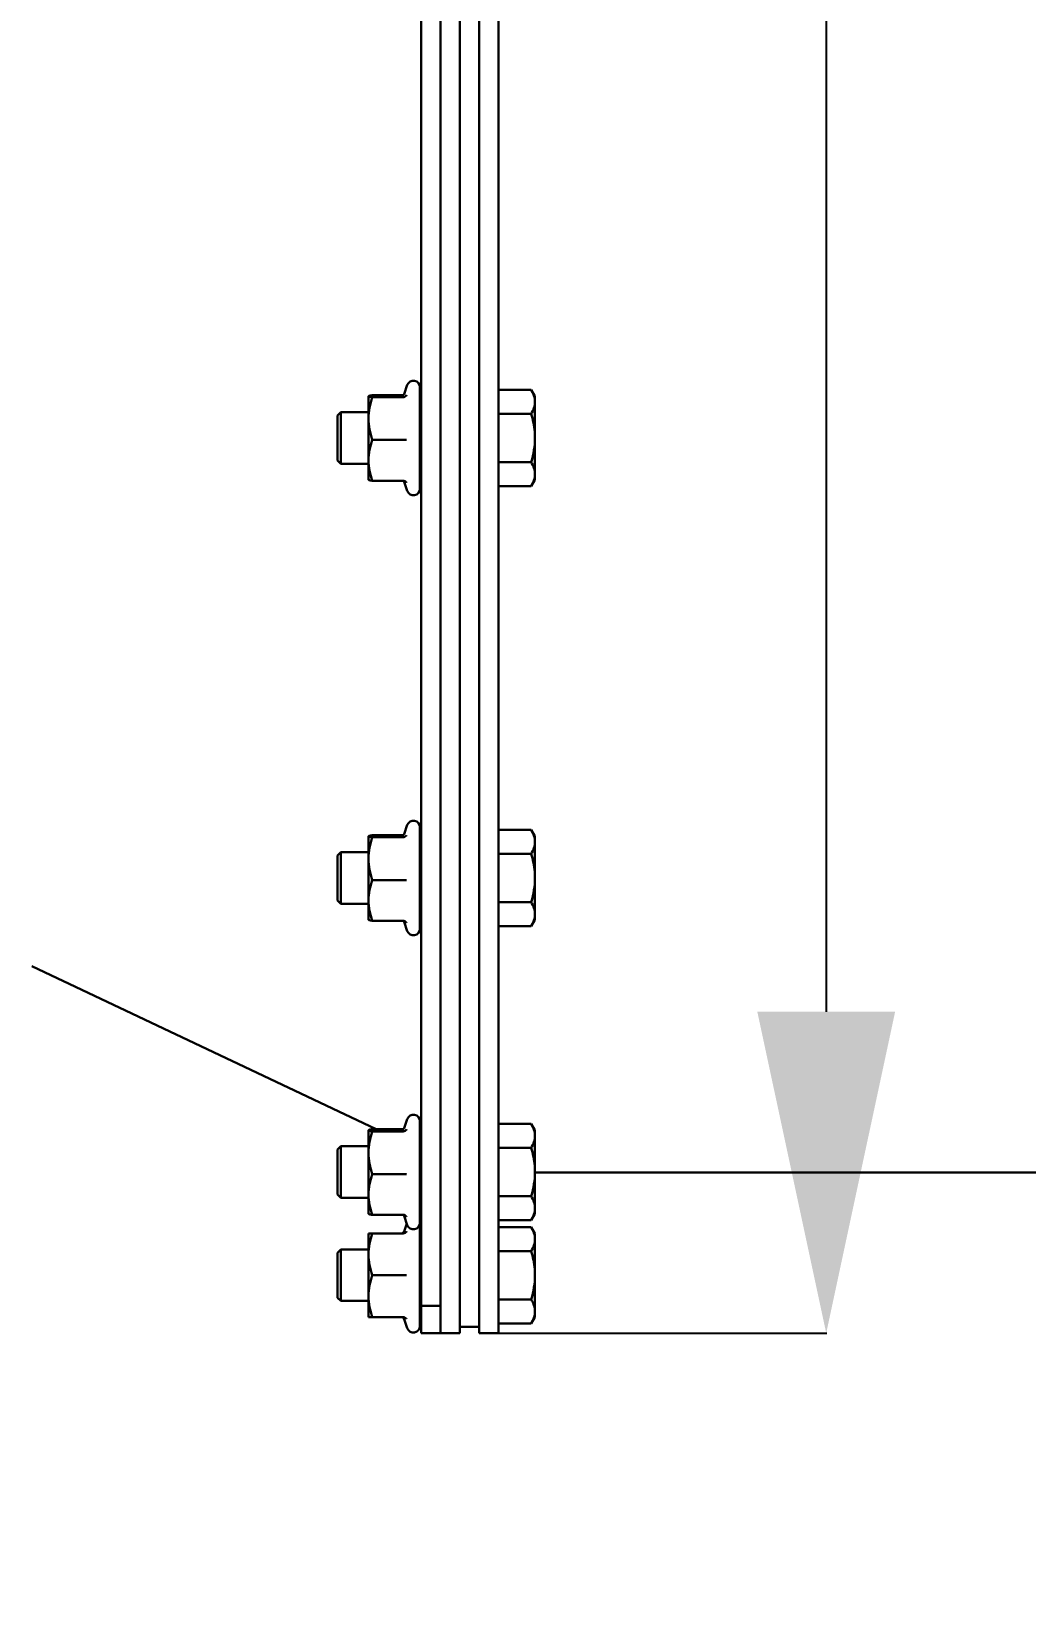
# Model space of a CAD drawing. Header units: millimetres. Extents: x 13935 to 21534, y -198 to 9202.
# Drawn here: x 19770.7 to 19925.1, y 7006.7 to 7253.6 of the extents above; entities that cross this region are included whole.
import ezdxf

# ---------------------------------------------------------------- set-up
doc = ezdxf.new("R2010")
doc.units = ezdxf.units.MM
doc.header["$LTSCALE"] = 326.7
doc.header["$PDMODE"] = 3
doc.header["$PDSIZE"] = 8
doc.layers.get('0').update_dxf_attribs({"linetype": 'CONTINUOUS'})
doc.layers.get('Defpoints').update_dxf_attribs({"linetype": 'CONTINUOUS'})
doc.styles.get("Standard").update_dxf_attribs({"font": 'calibri.ttf'})
doc.dimstyles.new('DIMSTYLE_1', dxfattribs={"dimtxt": 40, "dimasz": 35, "dimexe": 0.08, "dimexo": 1, "dimgap": 1, "dimtad": 1, "dimdsep": 46, "dimtxsty": 'Standard', "dimblk": '_FILLED', "dimblk1": '_FILLED', "dimblk2": '_FILLED', "dimcen": 0.09, "dimazin": 2, "dimtp": 0.01, "dimtm": 0.01, "dimtfac": 1, "dimtofl": 0, "dimtmove": 0, "dimatfit": 3, "dimldrblk": '_FILLED', "dimfxl": 1, "dimtolj": 1, "dimarcsym": 0})
doc.dimstyles.get("Standard").update_dxf_attribs({"dimtxt": 35, "dimasz": 35, "dimexe": 0.08, "dimexo": 1, "dimtad": 1, "dimdsep": 46, "dimtxsty": 'Standard', "dimblk": '_FILLED', "dimblk1": '_FILLED', "dimblk2": '_FILLED', "dimcen": 0.09, "dimazin": 2, "dimtol": 1, "dimtp": 0.01, "dimtm": 0.01, "dimtfac": 1, "dimtofl": 0, "dimtmove": 0, "dimatfit": 3, "dimldrblk": '_FILLED', "dimfxl": 1, "dimtolj": 1, "dimarcsym": 0})

# ---------------------------------------------------------------- blocks, each defined once
blk = doc.blocks.new('_FILLED')
at = {"color": 0, "linetype": 'ByBlock'}
blk.add_solid([(0, 0), (-1, 0.2143), (-1, -0.2143)], dxfattribs=at)
blk = doc.blocks.new('*D2246')
at = {"color": 0, "linetype": 'Continuous', "lineweight": -2}
for p, q in [((20377.22, 7181.89), (20377.22, 6881.92)), ((19665.22, 7096.89), (19665.22, 6881.92)), ((19700.22, 6882), (20342.22, 6882))]:
    blk.add_line(p, q, dxfattribs=at)
at = {"layer": 'Defpoints', "color": 0}
for p in [(20377.22, 7182.89), (19665.22, 7097.89), (20377.22, 6882)]:
    blk.add_point(p, dxfattribs=at)
at = {"color": 0, "linetype": 'ByBlock', "lineweight": -2, "xscale": 35, "yscale": 35, "zscale": 35, "rotation": 180}
blk.add_blockref('_FILLED', (19665.22, 6882), dxfattribs=at)
at = {"color": 0, "linetype": 'ByBlock', "lineweight": -2, "xscale": 35, "yscale": 35, "zscale": 35}
blk.add_blockref('_FILLED', (20377.22, 6882), dxfattribs=at)
at = {"color": 0, "lineweight": 30, "insert": (20028.53, 6936.33), "char_height": 40, "attachment_point": 2, "line_spacing_factor": 0.9}
blk.add_mtext('\\A1;\\A1;715', dxfattribs=at)
blk = doc.blocks.new('*D2249')
at = {"color": 0, "lineweight": -2}
for p, q in [((19894.2, 7491.18), (19894.2, 7541.18)), ((19894.2, 7541.18), (19944.2, 7541.18)), ((19840.22, 7491.18), (19894.28, 7491.18)), ((19894.2, 7441.18), (19894.2, 7101.17)), ((19840.22, 7051.17), (19894.28, 7051.17))]:
    blk.add_line(p, q, dxfattribs=at)
at = {"layer": 'Defpoints', "color": 0}
for p in [(19839.22, 7491.18), (19839.22, 7051.17), (19894.2, 7051.17)]:
    blk.add_point(p, dxfattribs=at)
at = {"color": 0, "linetype": 'ByBlock', "lineweight": -2, "xscale": 50, "yscale": 50, "zscale": 50}
for p, rotation in [((19894.2, 7491.18), 90), ((19894.2, 7051.17), 270)]:
    blk.add_blockref('_FILLED', p, dxfattribs=dict(at, rotation=rotation))
at = {"color": 0, "lineweight": 30, "insert": (19985.14, 7541.18), "char_height": 35, "attachment_point": 5}
blk.add_mtext('\\A1;\\A1;440', dxfattribs=at)

msp = doc.modelspace()

# ---------------------------------------------------------------- linework, layer by layer
at = {"color": 0, "linetype": 'Continuous', "lineweight": 30}
for p, q in [((19831.222, 7491.17139), (19831.222, 7051.17139)), ((19834.222, 7491.1709), (19834.222, 7051.17139)), ((19837.222, 7051.17139), (19837.222, 7491.1709)), ((19840.222, 7491.17599), (19840.222, 7051.16678)), ((19843.222, 7051.16678), (19843.222, 7491.17599)), ((19823.02477, 7196.9302), (19823.022, 7196.92016)), ((19823.022, 7196.92016), (19823.022, 7183.92518)), ((19823.60256, 7197.06759), (19828.40967, 7197.06759)), ((19823.60256, 7196.77274), (19828.41489, 7196.77274)), ((19828.54365, 7197.2588), (19828.54394, 7197.25957)), ((19828.54379, 7197.2598), (19829.05763, 7198.67155)), ((19831.022, 7182.52518), (19831.022, 7198.32518)), ((19831.11232, 7198.32518), (19831.022, 7198.32518)), ((19831.222, 7198.22454), (19831.022, 7198.22454)), ((19831.222, 7197.45439), (19831.022, 7197.45439)), ((19848.32145, 7197.93073), (19843.222, 7197.93073)), ((19848.902, 7196.92518), (19848.32148, 7197.93068)), ((19848.902, 7183.92518), (19848.902, 7196.92518)), ((19818.222, 7193.92518), (19818.722, 7194.42518)), ((19818.722, 7194.42518), (19818.722, 7186.42518)), ((19823.022, 7194.42518), (19818.722, 7194.42518)), ((19831.222, 7195.99617), (19831.022, 7195.99617)), ((19848.32145, 7194.17787), (19843.222, 7194.17787)), ((19818.222, 7193.92518), (19818.222, 7186.92518)), ((19831.222, 7193.99262), (19831.022, 7193.99262)), ((19823.60256, 7190.13034), (19828.41483, 7190.13033)), ((19831.222, 7191.63986), (19831.022, 7191.63986)), ((19818.222, 7186.92518), (19818.722, 7186.42518)), ((19831.222, 7189.16821), (19831.022, 7189.16821)), ((19831.222, 7186.81959), (19831.022, 7186.81959)), ((19823.022, 7186.42518), (19818.722, 7186.42518)), ((19831.222, 7184.82392), (19831.022, 7184.82392)), ((19848.32145, 7186.67232), (19843.222, 7186.67232)), ((19823.022, 7183.92518), (19823.0249, 7183.92016)), ((19823.60256, 7183.78278), (19828.41489, 7183.78278)), ((19828.54365, 7183.59155), (19828.54393, 7183.59079)), ((19828.54379, 7183.59057), (19829.05763, 7182.17881)), ((19831.222, 7183.37654), (19831.022, 7183.37654)), ((19831.222, 7182.61912), (19831.022, 7182.61912)), ((19848.32145, 7182.91963), (19843.222, 7182.91963)), ((19848.902, 7183.92518), (19848.32148, 7182.91968)), ((19828.54411, 7128.80734), (19829.05763, 7130.21823)), ((19823.022, 7128.46603), (19823.022, 7115.47185)), ((19823.60256, 7128.6249), (19828.41489, 7128.6249)), ((19823.60256, 7128.30716), (19828.41489, 7128.30715)), ((19828.54396, 7128.80628), (19828.54428, 7128.80712)), ((19831.022, 7114.07387), (19831.022, 7129.87185)), ((19831.10334, 7129.87185), (19831.022, 7129.87185)), ((19831.222, 7129.76734), (19831.022, 7129.76734)), ((19831.222, 7128.99002), (19831.022, 7128.99002)), ((19831.222, 7127.52571), (19831.022, 7127.52571)), ((19848.32145, 7129.47741), (19843.222, 7129.47741)), ((19848.902, 7128.47185), (19848.32148, 7129.47735)), ((19848.902, 7115.47185), (19848.902, 7128.47185)), ((19818.222, 7125.47185), (19818.722, 7125.97185)), ((19818.222, 7125.47185), (19818.222, 7118.47185)), ((19818.722, 7125.97185), (19818.722, 7117.97185)), ((19823.022, 7125.97185), (19818.722, 7125.97185)), ((19831.222, 7125.51776), (19831.022, 7125.51776)), ((19848.32145, 7125.72455), (19843.222, 7125.72455)), ((19831.222, 7123.1627), (19831.022, 7123.1627)), ((19823.60256, 7121.65412), (19828.41483, 7121.65411)), ((19831.222, 7120.69108), (19831.022, 7120.69108)), ((19818.222, 7118.47185), (19818.722, 7117.97185)), ((19823.022, 7117.97185), (19818.722, 7117.97185)), ((19831.222, 7118.34483), (19831.022, 7118.34483)), ((19848.32145, 7118.21899), (19843.222, 7118.21899)), ((19823.022, 7115.47185), (19823.02537, 7115.46602)), ((19823.60256, 7115.31881), (19828.41489, 7115.31881)), ((19831.222, 7116.35361), (19831.022, 7116.35361)), ((19848.902, 7115.47185), (19848.32148, 7114.46636)), ((19828.54396, 7115.13742), (19828.54428, 7115.13659)), ((19828.54411, 7115.13637), (19829.05763, 7113.72548)), ((19831.222, 7114.91235), (19831.022, 7114.91235)), ((19831.222, 7114.16212), (19831.022, 7114.16212)), ((19848.32145, 7114.4663), (19843.222, 7114.4663)), ((19770.6546, 7108.26628), (19824.23247, 7082.90076)), ((19828.54445, 7083.06846), (19828.5448, 7083.06942)), ((19828.5446, 7083.06963), (19829.05763, 7084.47918)), ((19831.022, 7068.33413), (19831.022, 7084.1328)), ((19831.08991, 7084.1328), (19831.022, 7084.1328)), ((19831.222, 7084.0227), (19831.022, 7084.0227)), ((19831.222, 7083.23527), (19831.022, 7083.23527)), ((19848.32145, 7083.73836), (19843.222, 7083.73836)), ((19848.902, 7082.7328), (19848.32148, 7083.7383)), ((19823.022, 7082.72573), (19823.022, 7069.7328)), ((19823.60256, 7082.90076), (19828.41489, 7082.90076)), ((19823.60256, 7082.5507), (19828.41489, 7082.5507)), ((19831.222, 7081.7624), (19831.022, 7081.7624)), ((19848.902, 7069.7328), (19848.902, 7082.7328)), ((19818.222, 7079.7328), (19818.722, 7080.2328)), ((19818.222, 7079.7328), (19818.222, 7072.7328)), ((19818.722, 7080.2328), (19818.722, 7072.2328)), ((19823.022, 7080.2328), (19818.722, 7080.2328)), ((19831.222, 7079.74825), (19831.022, 7079.74825)), ((19848.32145, 7079.9855), (19843.222, 7079.9855)), ((19823.60256, 7075.88275), (19828.41483, 7075.88275)), ((19831.222, 7077.38998), (19831.022, 7077.38998)), ((19949.28204, 7076.17205), (19848.902, 7076.17205)), ((19848.902, 7076.17139), (19949.28204, 7076.17139)), ((19831.222, 7074.91844), (19831.022, 7074.91844)), ((19818.222, 7072.7328), (19818.722, 7072.2328)), ((19823.022, 7072.2328), (19818.722, 7072.2328)), ((19831.222, 7072.57556), (19831.022, 7072.57556)), ((19848.32145, 7072.47994), (19843.222, 7072.47994)), ((19823.022, 7069.7328), (19823.02609, 7069.72572)), ((19823.60256, 7069.56485), (19828.41489, 7069.56485)), ((19828.46104, 7069.53766), (19828.43476, 7069.56406)), ((19828.54175, 7069.40383), (19828.53822, 7069.41323)), ((19828.54182, 7069.40362), (19829.05763, 7067.98643)), ((19828.54444, 7069.39713), (19828.5448, 7069.39619)), ((19831.222, 7070.59068), (19831.022, 7070.59068)), ((19831.222, 7069.15808), (19831.022, 7069.15808)), ((19831.222, 7068.41801), (19831.022, 7068.41801)), ((19848.32145, 7068.72725), (19843.222, 7068.72725)), ((19848.902, 7069.7328), (19848.32148, 7068.72731)), ((19823.022, 7066.67139), (19823.022, 7053.67139)), ((19823.022, 7066.67139), (19823.60256, 7066.67015)), ((19823.60256, 7066.67262), (19828.10173, 7066.67262)), ((19823.60256, 7066.67015), (19828.41489, 7066.67015)), ((19828.54182, 7067.00057), (19828.97914, 7068.2021)), ((19831.022, 7052.27139), (19831.022, 7068.07139)), ((19831.19315, 7068.07139), (19831.022, 7068.07139)), ((19831.222, 7068.01379), (19831.022, 7068.01379)), ((19831.222, 7067.33571), (19831.022, 7067.33571)), ((19831.222, 7065.95634), (19831.022, 7065.95634)), ((19848.32145, 7067.67694), (19843.222, 7067.67694)), ((19848.902, 7066.67139), (19848.32148, 7067.67688)), ((19848.902, 7053.67139), (19848.902, 7066.67139)), ((19818.222, 7063.67139), (19818.722, 7064.17139)), ((19818.222, 7063.67139), (19818.222, 7056.67139)), ((19818.722, 7064.17139), (19818.722, 7056.17139)), ((19823.022, 7064.17139), (19818.722, 7064.17139)), ((19831.222, 7064.0107), (19831.022, 7064.0107)), ((19848.32145, 7063.92408), (19843.222, 7063.92408)), ((19831.222, 7061.68924), (19831.022, 7061.68924)), ((19823.60256, 7060.16892), (19828.41483, 7060.16892)), ((19831.222, 7059.2192), (19831.022, 7059.2192)), ((19818.222, 7056.67139), (19818.722, 7056.17139)), ((19823.022, 7056.17139), (19818.722, 7056.17139)), ((19831.222, 7056.84236), (19831.022, 7056.84236)), ((19848.32145, 7056.41852), (19843.222, 7056.41852)), ((19823.60256, 7053.67015), (19823.022, 7053.67139)), ((19823.60256, 7053.67015), (19828.41489, 7053.67015)), ((19828.41601, 7053.67017), (19828.41478, 7053.67016)), ((19831.222, 7054.7914), (19831.022, 7054.7914)), ((19834.222, 7055.39862), (19831.222, 7055.39862)), ((19848.902, 7053.67139), (19848.32148, 7052.66589)), ((19828.54182, 7053.3422), (19829.05763, 7051.92501)), ((19831.222, 7053.26706), (19831.022, 7053.26706)), ((19831.222, 7052.41857), (19831.022, 7052.41857)), ((19831.02404, 7052.28763), (19831.022, 7052.28787)), ((19831.19315, 7052.27139), (19831.022, 7052.27139)), ((19831.222, 7051.17139), (19837.222, 7051.17139)), ((19840.222, 7052.17139), (19837.222, 7052.17139)), ((19840.222, 7051.16678), (19843.222, 7051.16678)), ((19848.32145, 7052.66583), (19843.222, 7052.66583))]:
    msp.add_line(p, q, dxfattribs=at)
for points in [[(19828.35534, 7197.03162), (19828.35502, 7197.03148), (19828.35649, 7197.03217), (19828.36009, 7197.03398), (19828.36588, 7197.03712), (19828.3748, 7197.0424), (19828.38642, 7197.04998), (19828.40065, 7197.06026), (19828.41858, 7197.07482), (19828.43949, 7197.09423), (19828.46239, 7197.11894), (19828.48711, 7197.15066), (19828.51212, 7197.19017), (19828.53503, 7197.23687), (19828.54365, 7197.2588)], [(19828.54365, 7183.59155), (19828.53503, 7183.61348), (19828.51212, 7183.66019), (19828.48711, 7183.69969), (19828.46239, 7183.73142), (19828.43948, 7183.75613), (19828.41857, 7183.77554), (19828.40966, 7183.78278)], [(19828.37097, 7128.58991), (19828.36933, 7128.5892), (19828.36803, 7128.58861), (19828.36905, 7128.58912), (19828.37247, 7128.59093), (19828.37926, 7128.59485), (19828.38896, 7128.60101), (19828.40152, 7128.60986), (19828.41819, 7128.62304), (19828.4382, 7128.64113), (19828.46059, 7128.66466), (19828.4854, 7128.69571), (19828.51098, 7128.73525), (19828.53462, 7128.78265), (19828.54396, 7128.80628)], [(19828.46059, 7115.27904), (19828.43819, 7115.30258), (19828.42048, 7115.31859)], [(19828.54396, 7115.13742), (19828.53462, 7115.16105), (19828.51098, 7115.20845), (19828.4854, 7115.24799), (19828.46059, 7115.27904)], [(19828.39522, 7082.86891), (19828.39289, 7082.86791), (19828.38786, 7082.86566), (19828.38541, 7082.86448), (19828.38564, 7082.86461), (19828.38952, 7082.86682), (19828.39656, 7082.87123), (19828.40676, 7082.87829), (19828.42147, 7082.88973), (19828.43987, 7082.90608), (19828.46105, 7082.92795), (19828.48527, 7082.95773), (19828.51082, 7082.99659), (19828.53467, 7083.04386), (19828.54445, 7083.06846)], [(19828.54444, 7069.39713), (19828.53467, 7069.42174), (19828.51081, 7069.46901), (19828.48527, 7069.50787), (19828.46104, 7069.53766)], [(19828.07195, 7066.67138), (19828.11315, 7066.67309), (19828.15437, 7066.67823), (19828.19515, 7066.68681), (19828.23473, 7066.69864), (19828.27303, 7066.71362), (19828.31056, 7066.73201), (19828.34706, 7066.7539), (19828.38187, 7066.77905), (19828.4148, 7066.80748), (19828.44532, 7066.83887), (19828.4731, 7066.87298), (19828.4981, 7066.90992), (19828.51996, 7066.94946), (19828.53822, 7066.99096), (19828.54175, 7067.00036)], [(19828.54175, 7053.34241), (19828.53822, 7053.35181), (19828.51996, 7053.39331), (19828.4981, 7053.43286), (19828.4731, 7053.46979), (19828.44532, 7053.5039), (19828.4148, 7053.53529), (19828.38187, 7053.56372), (19828.34706, 7053.58887), (19828.31056, 7053.61076), (19828.27303, 7053.62915), (19828.23473, 7053.64413), (19828.19515, 7053.65596), (19828.15437, 7053.66454), (19828.11315, 7053.66968), (19828.10173, 7053.67015)]]:
    msp.add_lwpolyline(points, dxfattribs=at)
for centre, radius, start, end in [((19830.00928, 7198.32518), 1.01272, 0, 160), ((19830.222, 7194.65909), 1, 0, 36.8698976), ((19829.72801, 7194.52706), 1.49394, 3.4769557, 3.7365306), ((19829.68211, 7194.52472), 1.5399, 359.9841978, 3.4604424), ((19830.222, 7192.8334), 1, 0, 36.8698976), ((19830.222, 7191.11443), 1, 0, 31.7147762), ((19830.00928, 7182.52518), 1.01272, 200, 0), ((19830.00928, 7129.87185), 1.01272, 0, 160), ((19828.41503, 7129.1205), 0.49561, 269.9711302, 270.626885), ((19830.222, 7126.18808), 1, 0, 36.8698976), ((19829.72417, 7126.05322), 1.49777, 3.4702081, 3.8916859), ((19829.67629, 7126.05076), 1.54572, 359.9842706, 3.4539179), ((19830.222, 7124.36257), 1, 0, 36.8698976), ((19830.222, 7122.64549), 1, 0, 31.1664123), ((19830.00928, 7114.07185), 1.01272, 200, 0), ((19830.00928, 7084.1328), 1.01272, 0, 160), ((19828.415, 7083.39914), 0.49839, 269.9749001, 272.2599674), ((19830.222, 7080.42406), 1, 0, 36.8698976), ((19830.222, 7078.59883), 1, 0, 36.8698976), ((19829.71877, 7080.28514), 1.50317, 3.4606669, 4.1092318), ((19829.6681, 7080.28251), 1.55391, 359.9843725, 3.4448033), ((19830.222, 7076.88444), 1, 0, 30.3880368), ((19830.00928, 7068.3328), 1.01272, 200, 0), ((19830.00928, 7068.07139), 1.01272, 0, 7.4203195), ((19830.222, 7064.63035), 1, 0, 36.8698976), ((19830.222, 7062.80386), 1, 0, 36.8698976), ((19829.80384, 7064.53331), 1.41811, 3.5663717, 3.911313), ((19829.75788, 7064.5309), 1.46413, 359.9832193, 3.5488852), ((19830.222, 7061.06213), 1, 0, 36.8698976), ((19829.96164, 7055.27734), 1.25586, 21.5966028, 32.3995333), ((19829.92304, 7055.26095), 1.29778, 18.091247, 21.6421204), ((19830.00928, 7052.27139), 1.01272, 200, 0)]:
    msp.add_arc(centre, radius, start, end, dxfattribs=at)
for points in [[(19823.022, 7196.92016), (19823.022, 7196.91295), (19823.02708, 7196.90606), (19823.03239, 7196.90118)], [(19831.21877, 7194.62442), (19831.20492, 7194.83656), (19831.14127, 7195.05509), (19831.022, 7195.23107)], [(19828.41481, 7183.78278), (19828.45373, 7183.7828), (19828.49286, 7183.77823), (19828.53081, 7183.7696)], [(19823.022, 7128.46603), (19823.022, 7128.45838), (19823.02695, 7128.45095), (19823.03239, 7128.44557)], [(19831.21849, 7126.15487), (19831.20412, 7126.36601), (19831.14054, 7126.58327), (19831.022, 7126.75858)], [(19828.41481, 7115.31881), (19828.45662, 7115.31883), (19828.49872, 7115.31356), (19828.53933, 7115.3036)], [(19823.022, 7082.72573), (19823.022, 7082.71746), (19823.0268, 7082.70929), (19823.03239, 7082.7032)], [(19831.21807, 7080.39286), (19831.203, 7080.60258), (19831.13952, 7080.81804), (19831.022, 7080.99239)], [(19828.41481, 7069.56485), (19828.46067, 7069.56487), (19828.5069, 7069.5585), (19828.55117, 7069.54655)], [(19831.08992, 7068.33281), (19831.06727, 7068.33281), (19831.04463, 7068.33336), (19831.022, 7068.33413)], [(19831.222, 7059.82533), (19831.222, 7060.1184), (19831.16106, 7060.42351), (19831.022, 7060.68148)]]:
    msp.add_open_spline(points, degree=3, dxfattribs=at)
for points, knots in [([(19823.60256, 7196.77274), (19823.4272, 7196.23512), (19823.13381, 7195.14287), (19823.022, 7194.01349), (19823.022, 7193.45154)], [0, 0, 0, 0, 0.501573751, 1, 1, 1, 1]), ([(19823.60256, 7197.06759), (19823.52725, 7197.05734), (19823.39313, 7197.03754), (19823.21575, 7197.00573), (19823.10105, 7196.97402), (19823.03577, 7196.94891), (19823.02492, 7196.9302)], [0, 0, 0, 0, 0.381015113, 0.682942944, 0.891609141, 1, 1, 1, 1]), ([(19823.03239, 7196.90118), (19823.05036, 7196.88473), (19823.11516, 7196.86153), (19823.23412, 7196.83116), (19823.40369, 7196.80116), (19823.53163, 7196.78239), (19823.60256, 7196.77274)], [0, 0, 0, 0, 0.124435496, 0.338499985, 0.634388668, 1, 1, 1, 1]), ([(19828.93588, 7197.11637), (19828.89473, 7197.02074), (19828.74845, 7196.84426), (19828.52753, 7196.77269), (19828.41476, 7196.77274)], [0, 0, 0, 0, 0.48002911, 1, 1, 1, 1]), ([(19831.222, 7197.71093), (19831.222, 7197.76624), (19831.18482, 7197.89164), (19831.0808, 7197.96756), (19831.022, 7197.99866)], [0, 0, 0, 0, 0.453989657, 1, 1, 1, 1]), ([(19831.222, 7196.41056), (19831.222, 7196.50464), (19831.19245, 7196.69715), (19831.08814, 7196.8637), (19831.022, 7196.9334)], [0, 0, 0, 0, 0.49472914, 1, 1, 1, 1]), ([(19848.902, 7196.0543), (19848.902, 7196.37471), (19848.78191, 7197.03756), (19848.4915, 7197.6362), (19848.32145, 7197.93073)], [0, 0, 0, 0, 0.48508897, 1, 1, 1, 1]), ([(19848.32145, 7194.17787), (19848.4915, 7194.47242), (19848.78195, 7195.07104), (19848.902, 7195.7339), (19848.902, 7196.0543)], [0, 0, 0, 0, 0.514913704, 1, 1, 1, 1]), ([(19848.902, 7190.4251), (19848.902, 7190.74254), (19848.84804, 7192.01126), (19848.5852, 7193.2642), (19848.32145, 7194.17787)], [0, 0, 0, 0, 0.250269139, 1, 1, 1, 1]), ([(19823.022, 7193.45154), (19823.022, 7192.88959), (19823.13385, 7191.76021), (19823.4272, 7190.66795), (19823.60256, 7190.13034)], [0, 0, 0, 0, 0.498426585, 1, 1, 1, 1]), ([(19831.222, 7192.23678), (19831.222, 7192.30856), (19831.2074, 7192.59138), (19831.12691, 7192.87443), (19831.022, 7193.0583)], [0, 0, 0, 0, 0.253208082, 1, 1, 1, 1]), ([(19823.60256, 7190.13034), (19823.42747, 7189.6174), (19823.13418, 7188.57501), (19823.022, 7187.49378), (19823.022, 7186.95656)], [0, 0, 0, 0, 0.502211303, 1, 1, 1, 1]), ([(19828.93589, 7190.11437), (19828.86992, 7190.1215), (19828.69592, 7190.12647), (19828.52224, 7190.13034), (19828.41478, 7190.13034)], [0, 0, 0, 0, 0.381774859, 1, 1, 1, 1]), ([(19848.32145, 7186.67232), (19848.49746, 7187.28205), (19848.79096, 7188.51994), (19848.902, 7189.79071), (19848.902, 7190.4251)], [0, 0, 0, 0, 0.500093535, 1, 1, 1, 1]), ([(19823.022, 7186.95656), (19823.022, 7186.41933), (19823.13423, 7185.33811), (19823.42748, 7184.29571), (19823.60256, 7183.78278)], [0, 0, 0, 0, 0.49778914, 1, 1, 1, 1]), ([(19831.222, 7187.37103), (19831.222, 7187.43967), (19831.20664, 7187.71766), (19831.12469, 7187.99432), (19831.022, 7188.17733)], [0, 0, 0, 0, 0.246462818, 1, 1, 1, 1]), ([(19831.222, 7185.26909), (19831.222, 7185.32588), (19831.20599, 7185.56295), (19831.12075, 7185.79588), (19831.022, 7185.94711)], [0, 0, 0, 0, 0.239184259, 1, 1, 1, 1]), ([(19848.902, 7184.79597), (19848.902, 7185.11637), (19848.78191, 7185.77918), (19848.49149, 7186.37779), (19848.32145, 7186.67232)], [0, 0, 0, 0, 0.485087322, 1, 1, 1, 1]), ([(19848.32148, 7182.91968), (19848.49152, 7183.2142), (19848.78196, 7183.81278), (19848.902, 7184.47559), (19848.902, 7184.79597)], [0, 0, 0, 0, 0.514914713, 1, 1, 1, 1]), ([(19823.60256, 7183.78278), (19823.52725, 7183.79303), (19823.39312, 7183.81282), (19823.21574, 7183.84464), (19823.10103, 7183.87634), (19823.03576, 7183.90146), (19823.02492, 7183.92016)], [0, 0, 0, 0, 0.38102496, 0.68296395, 0.891626199, 1, 1, 1, 1]), ([(19828.53081, 7183.7696), (19828.6222, 7183.74881), (19828.79182, 7183.65999), (19828.90203, 7183.50552), (19828.93589, 7183.42318)], [0, 0, 0, 0, 0.512848527, 1, 1, 1, 1]), ([(19831.222, 7183.67187), (19831.222, 7183.71128), (19831.2042, 7183.88784), (19831.11282, 7184.05243), (19831.022, 7184.15514)], [0, 0, 0, 0, 0.223289273, 1, 1, 1, 1]), ([(19831.222, 7182.7357), (19831.222, 7182.77656), (19831.16538, 7182.87861), (19831.07845, 7182.94194), (19831.022, 7182.97691)], [0, 0, 0, 0, 0.380925607, 1, 1, 1, 1]), ([(19831.11233, 7182.52518), (19831.10571, 7182.52518), (19831.07558, 7182.52548), (19831.04548, 7182.52666), (19831.022, 7182.52778)], [0, 0, 0, 0, 0.219792892, 1, 1, 1, 1]), ([(19823.02539, 7128.47769), (19823.02433, 7128.47585), (19823.02263, 7128.47209), (19823.022, 7128.46799), (19823.022, 7128.46603)], [0, 0, 0, 0, 0.519055831, 1, 1, 1, 1]), ([(19823.60256, 7128.30716), (19823.42719, 7127.76865), (19823.13379, 7126.6746), (19823.022, 7125.54348), (19823.022, 7124.98064)], [0, 0, 0, 0, 0.501552246, 1, 1, 1, 1]), ([(19823.60256, 7128.6249), (19823.52761, 7128.61391), (19823.39389, 7128.59272), (19823.21722, 7128.55836), (19823.1015, 7128.52466), (19823.03661, 7128.49703), (19823.02539, 7128.47769)], [0, 0, 0, 0, 0.378305619, 0.678982874, 0.88833025, 1, 1, 1, 1]), ([(19823.03239, 7128.44557), (19823.05001, 7128.42819), (19823.11481, 7128.40278), (19823.23395, 7128.37022), (19823.40361, 7128.33776), (19823.53161, 7128.31756), (19823.60256, 7128.30716)], [0, 0, 0, 0, 0.125839019, 0.340064606, 0.635413418, 1, 1, 1, 1]), ([(19828.93588, 7128.65013), (19828.89471, 7128.55464), (19828.74829, 7128.37844), (19828.52751, 7128.3071), (19828.41476, 7128.30716)], [0, 0, 0, 0, 0.479788043, 1, 1, 1, 1]), ([(19831.222, 7129.24825), (19831.222, 7129.30396), (19831.185, 7129.43004), (19831.0809, 7129.50697), (19831.022, 7129.53844)], [0, 0, 0, 0, 0.454811247, 1, 1, 1, 1]), ([(19831.222, 7127.94146), (19831.222, 7128.03589), (19831.19247, 7128.22902), (19831.08819, 7128.39632), (19831.022, 7128.46637)], [0, 0, 0, 0, 0.494883448, 1, 1, 1, 1]), ([(19848.902, 7127.60098), (19848.902, 7127.92138), (19848.78191, 7128.58423), (19848.4915, 7129.18287), (19848.32145, 7129.47741)], [0, 0, 0, 0, 0.48508897, 1, 1, 1, 1]), ([(19848.32145, 7125.72455), (19848.4915, 7126.01909), (19848.78195, 7126.61771), (19848.902, 7127.28057), (19848.902, 7127.60098)], [0, 0, 0, 0, 0.514913704, 1, 1, 1, 1]), ([(19848.902, 7121.97177), (19848.902, 7122.28922), (19848.84804, 7123.55793), (19848.5852, 7124.81088), (19848.32145, 7125.72455)], [0, 0, 0, 0, 0.250269139, 1, 1, 1, 1]), ([(19823.022, 7124.98064), (19823.022, 7124.4178), (19823.13384, 7123.28668), (19823.42719, 7122.19262), (19823.60256, 7121.65412)], [0, 0, 0, 0, 0.498448087, 1, 1, 1, 1]), ([(19831.222, 7123.75997), (19831.222, 7123.8318), (19831.20739, 7124.11486), (19831.12691, 7124.39814), (19831.022, 7124.58222)], [0, 0, 0, 0, 0.253189546, 1, 1, 1, 1]), ([(19823.60256, 7121.65412), (19823.42749, 7121.1422), (19823.1342, 7120.10189), (19823.022, 7119.02266), (19823.022, 7118.48646)], [0, 0, 0, 0, 0.50223965, 1, 1, 1, 1]), ([(19828.93589, 7121.63691), (19828.86996, 7121.64458), (19828.69592, 7121.65002), (19828.52224, 7121.65412), (19828.41478, 7121.65412)], [0, 0, 0, 0, 0.381828174, 1, 1, 1, 1]), ([(19848.32145, 7118.21899), (19848.49746, 7118.82872), (19848.79096, 7120.06661), (19848.902, 7121.33738), (19848.902, 7121.97177)], [0, 0, 0, 0, 0.500093535, 1, 1, 1, 1]), ([(19823.022, 7118.48646), (19823.022, 7117.95027), (19823.13425, 7116.87105), (19823.42749, 7115.83072), (19823.60256, 7115.31881)], [0, 0, 0, 0, 0.497760798, 1, 1, 1, 1]), ([(19831.222, 7118.89548), (19831.222, 7118.96403), (19831.20663, 7119.24174), (19831.12467, 7119.5181), (19831.022, 7119.70089)], [0, 0, 0, 0, 0.246411116, 1, 1, 1, 1]), ([(19848.902, 7116.34265), (19848.902, 7116.66304), (19848.78191, 7117.32586), (19848.49149, 7117.92447), (19848.32145, 7118.21899)], [0, 0, 0, 0, 0.485087322, 1, 1, 1, 1]), ([(19823.60256, 7115.31881), (19823.5276, 7115.3298), (19823.39388, 7115.35099), (19823.21721, 7115.38535), (19823.10149, 7115.41904), (19823.0366, 7115.44668), (19823.02539, 7115.46602)], [0, 0, 0, 0, 0.378315143, 0.679003325, 0.888347011, 1, 1, 1, 1]), ([(19828.53933, 7115.3036), (19828.62895, 7115.28163), (19828.79474, 7115.19231), (19828.90255, 7115.03983), (19828.93589, 7114.95864)], [0, 0, 0, 0, 0.512511922, 1, 1, 1, 1]), ([(19831.222, 7116.79752), (19831.222, 7116.85416), (19831.20598, 7117.09072), (19831.1207, 7117.3231), (19831.022, 7117.47394)], [0, 0, 0, 0, 0.239086741, 1, 1, 1, 1]), ([(19831.222, 7115.20606), (19831.222, 7115.24528), (19831.20416, 7115.42118), (19831.11271, 7115.585), (19831.022, 7115.68717)], [0, 0, 0, 0, 0.223044651, 1, 1, 1, 1]), ([(19848.32148, 7114.46636), (19848.49152, 7114.76088), (19848.78196, 7115.35946), (19848.902, 7116.02227), (19848.902, 7116.34265)], [0, 0, 0, 0, 0.514914713, 1, 1, 1, 1]), ([(19831.222, 7114.27688), (19831.222, 7114.31734), (19831.165, 7114.41853), (19831.07837, 7114.48096), (19831.022, 7114.51558)], [0, 0, 0, 0, 0.379530057, 1, 1, 1, 1]), ([(19831.10335, 7114.07186), (19831.09728, 7114.07186), (19831.07016, 7114.07208), (19831.04304, 7114.07299), (19831.022, 7114.07387)], [0, 0, 0, 0, 0.223677505, 1, 1, 1, 1]), ([(19831.222, 7083.49587), (19831.222, 7083.55215), (19831.18526, 7083.67918), (19831.08104, 7083.75753), (19831.022, 7083.78953)], [0, 0, 0, 0, 0.455947284, 1, 1, 1, 1]), ([(19848.902, 7081.86193), (19848.902, 7082.18233), (19848.78191, 7082.84518), (19848.4915, 7083.44382), (19848.32145, 7083.73836)], [0, 0, 0, 0, 0.48508897, 1, 1, 1, 1]), ([(19823.02611, 7082.73989), (19823.02482, 7082.73766), (19823.02276, 7082.73309), (19823.022, 7082.72811), (19823.022, 7082.72573)], [0, 0, 0, 0, 0.519039569, 1, 1, 1, 1]), ([(19823.60256, 7082.5507), (19823.42717, 7082.01095), (19823.13378, 7080.91438), (19823.022, 7079.78082), (19823.022, 7079.21673)], [0, 0, 0, 0, 0.501522266, 1, 1, 1, 1]), ([(19823.60256, 7082.90076), (19823.52811, 7082.88873), (19823.39497, 7082.86558), (19823.21927, 7082.82773), (19823.10224, 7082.7911), (19823.03785, 7082.76014), (19823.02611, 7082.73989)], [0, 0, 0, 0, 0.374506261, 0.673440015, 0.883761111, 1, 1, 1, 1]), ([(19823.03239, 7082.7032), (19823.04954, 7082.68455), (19823.11425, 7082.65601), (19823.2337, 7082.62034), (19823.40347, 7082.5844), (19823.53158, 7082.56217), (19823.60256, 7082.5507)], [0, 0, 0, 0, 0.127925328, 0.342400781, 0.636946627, 1, 1, 1, 1]), ([(19828.93588, 7082.89273), (19828.89468, 7082.79744), (19828.74807, 7082.62165), (19828.52748, 7082.55065), (19828.41476, 7082.5507)], [0, 0, 0, 0, 0.479445456, 1, 1, 1, 1]), ([(19831.222, 7082.18006), (19831.222, 7082.27496), (19831.1925, 7082.46896), (19831.08825, 7082.63732), (19831.022, 7082.70788)], [0, 0, 0, 0, 0.495097252, 1, 1, 1, 1]), ([(19848.32145, 7079.9855), (19848.4915, 7080.28004), (19848.78195, 7080.87866), (19848.902, 7081.54152), (19848.902, 7081.86193)], [0, 0, 0, 0, 0.514913704, 1, 1, 1, 1]), ([(19823.022, 7079.21673), (19823.022, 7078.65264), (19823.13382, 7077.51908), (19823.42717, 7076.4225), (19823.60256, 7075.88275)], [0, 0, 0, 0, 0.498478062, 1, 1, 1, 1]), ([(19831.222, 7077.98774), (19831.222, 7078.05965), (19831.20739, 7078.34304), (19831.12692, 7078.62665), (19831.022, 7078.81101)], [0, 0, 0, 0, 0.253163155, 1, 1, 1, 1]), ([(19848.902, 7076.23272), (19848.902, 7076.55017), (19848.84804, 7077.81888), (19848.5852, 7079.07183), (19848.32145, 7079.9855)], [0, 0, 0, 0, 0.250269139, 1, 1, 1, 1]), ([(19823.60256, 7075.88275), (19823.4275, 7075.3723), (19823.13422, 7074.33493), (19823.022, 7073.25854), (19823.022, 7072.7238)], [0, 0, 0, 0, 0.502280168, 1, 1, 1, 1]), ([(19828.93589, 7075.8638), (19828.87003, 7075.87224), (19828.69593, 7075.87834), (19828.52224, 7075.88276), (19828.41478, 7075.88275)], [0, 0, 0, 0, 0.38191048, 1, 1, 1, 1]), ([(19848.32145, 7072.47994), (19848.49746, 7073.08967), (19848.79096, 7074.32756), (19848.902, 7075.59833), (19848.902, 7076.23272)], [0, 0, 0, 0, 0.500093535, 1, 1, 1, 1]), ([(19831.222, 7073.1251), (19831.222, 7073.19353), (19831.20662, 7073.47083), (19831.12463, 7073.74676), (19831.022, 7073.92925)], [0, 0, 0, 0, 0.246337666, 1, 1, 1, 1]), ([(19823.022, 7072.7238), (19823.022, 7072.18906), (19823.13427, 7071.11268), (19823.42751, 7070.0753), (19823.60256, 7069.56485)], [0, 0, 0, 0, 0.497720287, 1, 1, 1, 1]), ([(19831.222, 7071.03279), (19831.222, 7071.08922), (19831.20597, 7071.32507), (19831.12062, 7071.55667), (19831.022, 7071.70694)], [0, 0, 0, 0, 0.238947854, 1, 1, 1, 1]), ([(19848.902, 7070.6036), (19848.902, 7070.92399), (19848.78191, 7071.58681), (19848.49149, 7072.18542), (19848.32145, 7072.47994)], [0, 0, 0, 0, 0.485087322, 1, 1, 1, 1]), ([(19823.60256, 7069.56485), (19823.52811, 7069.57688), (19823.39496, 7069.60003), (19823.21925, 7069.63788), (19823.10223, 7069.67451), (19823.03785, 7069.70547), (19823.02611, 7069.72572)], [0, 0, 0, 0, 0.374515337, 0.67345969, 0.883777446, 1, 1, 1, 1]), ([(19828.55117, 7069.54655), (19828.6383, 7069.52302), (19828.79879, 7069.43312), (19828.90328, 7069.28346), (19828.93589, 7069.20387)], [0, 0, 0, 0, 0.512043088, 1, 1, 1, 1]), ([(19831.222, 7069.44949), (19831.222, 7069.48844), (19831.20412, 7069.66342), (19831.11255, 7069.82613), (19831.022, 7069.92754)], [0, 0, 0, 0, 0.22269474, 1, 1, 1, 1]), ([(19831.222, 7068.53019), (19831.222, 7068.57009), (19831.16446, 7068.67006), (19831.07825, 7068.73123), (19831.022, 7068.76535)], [0, 0, 0, 0, 0.377527066, 1, 1, 1, 1]), ([(19831.19315, 7068.3328), (19831.19035, 7068.33281), (19831.17682, 7068.33309), (19831.16332, 7068.33406), (19831.15264, 7068.33496)], [0, 0, 0, 0, 0.207422806, 1, 1, 1, 1]), ([(19848.32148, 7068.72731), (19848.49152, 7069.02183), (19848.78196, 7069.62041), (19848.902, 7070.28322), (19848.902, 7070.6036)], [0, 0, 0, 0, 0.514914713, 1, 1, 1, 1]), ([(19823.60256, 7066.67015), (19823.42733, 7066.14435), (19823.13398, 7065.07596), (19823.022, 7063.96965), (19823.022, 7063.41954)], [0, 0, 0, 0, 0.501868732, 1, 1, 1, 1]), ([(19828.41478, 7066.67014), (19828.52784, 7066.67009), (19828.75007, 7066.74525), (19828.89502, 7066.92474), (19828.93589, 7067.02198)], [0, 0, 0, 0, 0.517349513, 1, 1, 1, 1]), ([(19831.222, 7067.57058), (19831.222, 7067.62076), (19831.1821, 7067.73746), (19831.07954, 7067.80027), (19831.022, 7067.82668)], [0, 0, 0, 0, 0.442158094, 1, 1, 1, 1]), ([(19831.222, 7066.35308), (19831.222, 7066.44272), (19831.19217, 7066.62725), (19831.08753, 7066.78402), (19831.022, 7066.84911)], [0, 0, 0, 0, 0.492534093, 1, 1, 1, 1]), ([(19848.902, 7065.80051), (19848.902, 7066.12091), (19848.78191, 7066.78376), (19848.4915, 7067.3824), (19848.32145, 7067.67694)], [0, 0, 0, 0, 0.48508897, 1, 1, 1, 1]), ([(19848.32145, 7063.92408), (19848.4915, 7064.21862), (19848.78195, 7064.81725), (19848.902, 7065.4801), (19848.902, 7065.80051)], [0, 0, 0, 0, 0.514913704, 1, 1, 1, 1]), ([(19823.022, 7063.41954), (19823.022, 7062.86943), (19823.13403, 7061.76312), (19823.42733, 7060.69472), (19823.60256, 7060.16892)], [0, 0, 0, 0, 0.498131654, 1, 1, 1, 1]), ([(19831.21864, 7064.63005), (19831.20802, 7064.7854), (19831.1579, 7064.9949), (19831.05205, 7065.17491), (19831.022, 7065.21788)], [0, 0, 0, 0, 0.748101914, 1, 1, 1, 1]), ([(19848.902, 7060.1713), (19848.902, 7060.48875), (19848.84804, 7061.75746), (19848.5852, 7063.01041), (19848.32145, 7063.92408)], [0, 0, 0, 0, 0.250269139, 1, 1, 1, 1]), ([(19831.222, 7062.28116), (19831.222, 7062.35218), (19831.20745, 7062.63178), (19831.12683, 7062.91159), (19831.022, 7063.09266)], [0, 0, 0, 0, 0.253432881, 1, 1, 1, 1]), ([(19823.60256, 7060.16892), (19823.42733, 7059.64333), (19823.13398, 7058.57536), (19823.022, 7057.46944), (19823.022, 7056.91954)], [0, 0, 0, 0, 0.501874042, 1, 1, 1, 1]), ([(19828.41478, 7060.16892), (19828.472, 7060.16892), (19828.6457, 7060.16932), (19828.8194, 7060.16889), (19828.93589, 7060.16879)], [0, 0, 0, 0, 0.329373056, 1, 1, 1, 1]), ([(19848.32145, 7056.41852), (19848.49746, 7057.02825), (19848.79096, 7058.26614), (19848.902, 7059.53691), (19848.902, 7060.1713)], [0, 0, 0, 0, 0.500093535, 1, 1, 1, 1]), ([(19823.022, 7056.91954), (19823.022, 7056.36964), (19823.13403, 7055.26373), (19823.42733, 7054.19575), (19823.60256, 7053.67015)], [0, 0, 0, 0, 0.498126344, 1, 1, 1, 1]), ([(19831.222, 7057.40338), (19831.222, 7057.47304), (19831.20669, 7057.75447), (19831.12503, 7058.03478), (19831.022, 7058.22038)], [0, 0, 0, 0, 0.247098731, 1, 1, 1, 1]), ([(19848.902, 7054.54218), (19848.902, 7054.86257), (19848.78191, 7055.52539), (19848.49149, 7056.124), (19848.32145, 7056.41852)], [0, 0, 0, 0, 0.485087322, 1, 1, 1, 1]), ([(19828.93589, 7053.31819), (19828.8951, 7053.41528), (19828.75055, 7053.59455), (19828.52888, 7053.66995), (19828.41601, 7053.67016)], [0, 0, 0, 0, 0.4826867, 1, 1, 1, 1]), ([(19831.222, 7053.58288), (19831.222, 7053.62469), (19831.20457, 7053.80953), (19831.11414, 7053.98391), (19831.022, 7054.09332)], [0, 0, 0, 0, 0.226192299, 1, 1, 1, 1]), ([(19848.32148, 7052.66589), (19848.49152, 7052.96041), (19848.78196, 7053.55899), (19848.902, 7054.2218), (19848.902, 7054.54218)], [0, 0, 0, 0, 0.514914713, 1, 1, 1, 1]), ([(19831.222, 7052.55831), (19831.222, 7052.5794), (19831.1968, 7052.69473), (19831.09967, 7052.77796), (19831.022, 7052.83135)], [0, 0, 0, 0, 0.18284996, 1, 1, 1, 1]), ([(19831.19315, 7052.27139), (19831.18404, 7052.27139), (19831.12743, 7052.27441), (19831.07124, 7052.28196), (19831.02404, 7052.28763)], [0, 0, 0, 0, 0.160833343, 1, 1, 1, 1])]:
    msp.add_open_spline(points, degree=3, knots=knots, dxfattribs=at)

# ---------------------------------------------------------------- dimensions: what is measured, and where the dimension line sits
at = {"lineweight": 30}
dim = msp.add_linear_dim(base=(19894.20056, 7051.16678), p1=(19839.222, 7491.17599), p2=(19839.222, 7051.16678), angle=90, text='\\A1;440', dimstyle='Standard', override={"dimasz": 50, "dimtad": 0, "dimtih": 1, "dimtoh": 1, "dimdec": 4, "dimzin": 0, "dimtxsty": 'Standard', "dimcen": 53.46, "dimadec": 0, "dimazin": 0, "dimtdec": 4, "dimtzin": 0}, dxfattribs=at)
dim.commit()
dim.dimension.update_dxf_attribs({"geometry": '*D2249', "text_midpoint": (19985.14287, 7541.17599), "dimtype": 160})
at = {"color": 0, "linetype": 'Continuous', "lineweight": 30}
dim = msp.add_linear_dim(base=(20377.222, 6882.00143), p1=(19665.222, 7097.88567), p2=(20377.222, 7182.88567), text='\\A1;715', dimstyle='DIMSTYLE_1', override={"dimtxsty": 'Standard'}, dxfattribs=at)
dim.commit()
dim.dimension.update_dxf_attribs({"geometry": '*D2246', "text_midpoint": (20028.5316, 6882.00143), "dimtype": 160})

doc.saveas('drawing.dxf')
